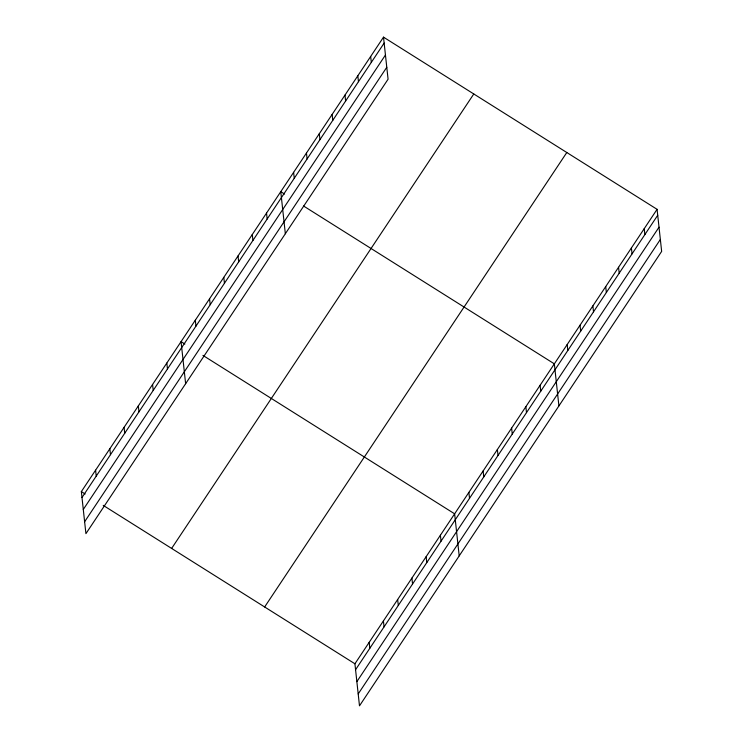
<?xml version="1.0" encoding="UTF-8"?>
<svg xmlns="http://www.w3.org/2000/svg" width="743" height="743" viewBox="0 0 743 743"><rect width="100%" height="100%" fill="white"/><g stroke="black" fill="none" stroke-linecap="round" stroke-linejoin="round"><path stroke-width="1.11" d="M383.509 37.15L388.078 79.213L85.919 533.669L81.349 491.606L383.509 37.15L657.081 209.331L661.651 251.394L359.491 705.85L354.922 663.787L657.081 209.331M81.99 497.531L384.15 43.075M83.29 509.457L385.45 55.001M84.628 521.744L386.778 67.288M171.633 548.427L473.783 93.971M264.647 606.966L566.798 152.51M355.572 669.712L657.722 215.256M356.863 681.637L659.022 227.182M358.2 693.925L660.351 239.469M284.578 194.062L280.77 191.666L285.34 233.729M303.581 206.025L554.343 363.847L558.912 405.91M184.868 344.028L181.06 341.641L185.629 383.694M202.923 355.395L454.632 513.822L459.202 555.875M81.349 491.606L85.148 494.002M103.212 505.37L354.922 663.787M644.237 228.64L644.878 234.565M631.401 247.958L632.042 253.883M618.557 267.276L619.198 273.201M605.712 286.584L606.353 292.51M592.868 305.902L593.518 311.828M580.032 325.22L580.673 331.146M567.188 344.529L567.828 350.455M540.105 385.273L540.746 391.199M525.858 406.69L526.499 412.616M511.611 428.117L512.261 434.042M497.373 449.543L498.014 455.468M483.126 470.969L483.767 476.895M468.879 492.395L469.52 498.321M440.395 535.239L441.036 541.164M426.148 556.665L426.788 562.59M370.664 56.468L371.305 62.393M357.82 75.777L358.47 81.702M411.901 578.091L412.551 584.017M344.984 95.095L345.625 101.02M397.654 599.517L398.304 605.443M332.14 114.413L332.78 120.329M383.416 620.944L384.057 626.869M319.295 133.721L319.945 139.647M369.169 642.361L369.81 648.286M306.46 153.039L307.1 158.965M293.615 172.348L294.256 178.274M266.533 213.092L267.174 219.018M252.286 234.519L252.926 240.444M238.039 255.936L238.679 261.861M223.792 277.362L224.442 283.287M209.554 298.788L210.195 304.714M195.307 320.214L195.948 326.14M166.822 363.067L167.463 368.983M152.575 384.484L153.216 390.409M138.328 405.91L138.969 411.836M124.081 427.336L124.731 433.262M109.843 448.763L110.484 454.688M95.596 470.189L96.237 476.114"/></g></svg>
